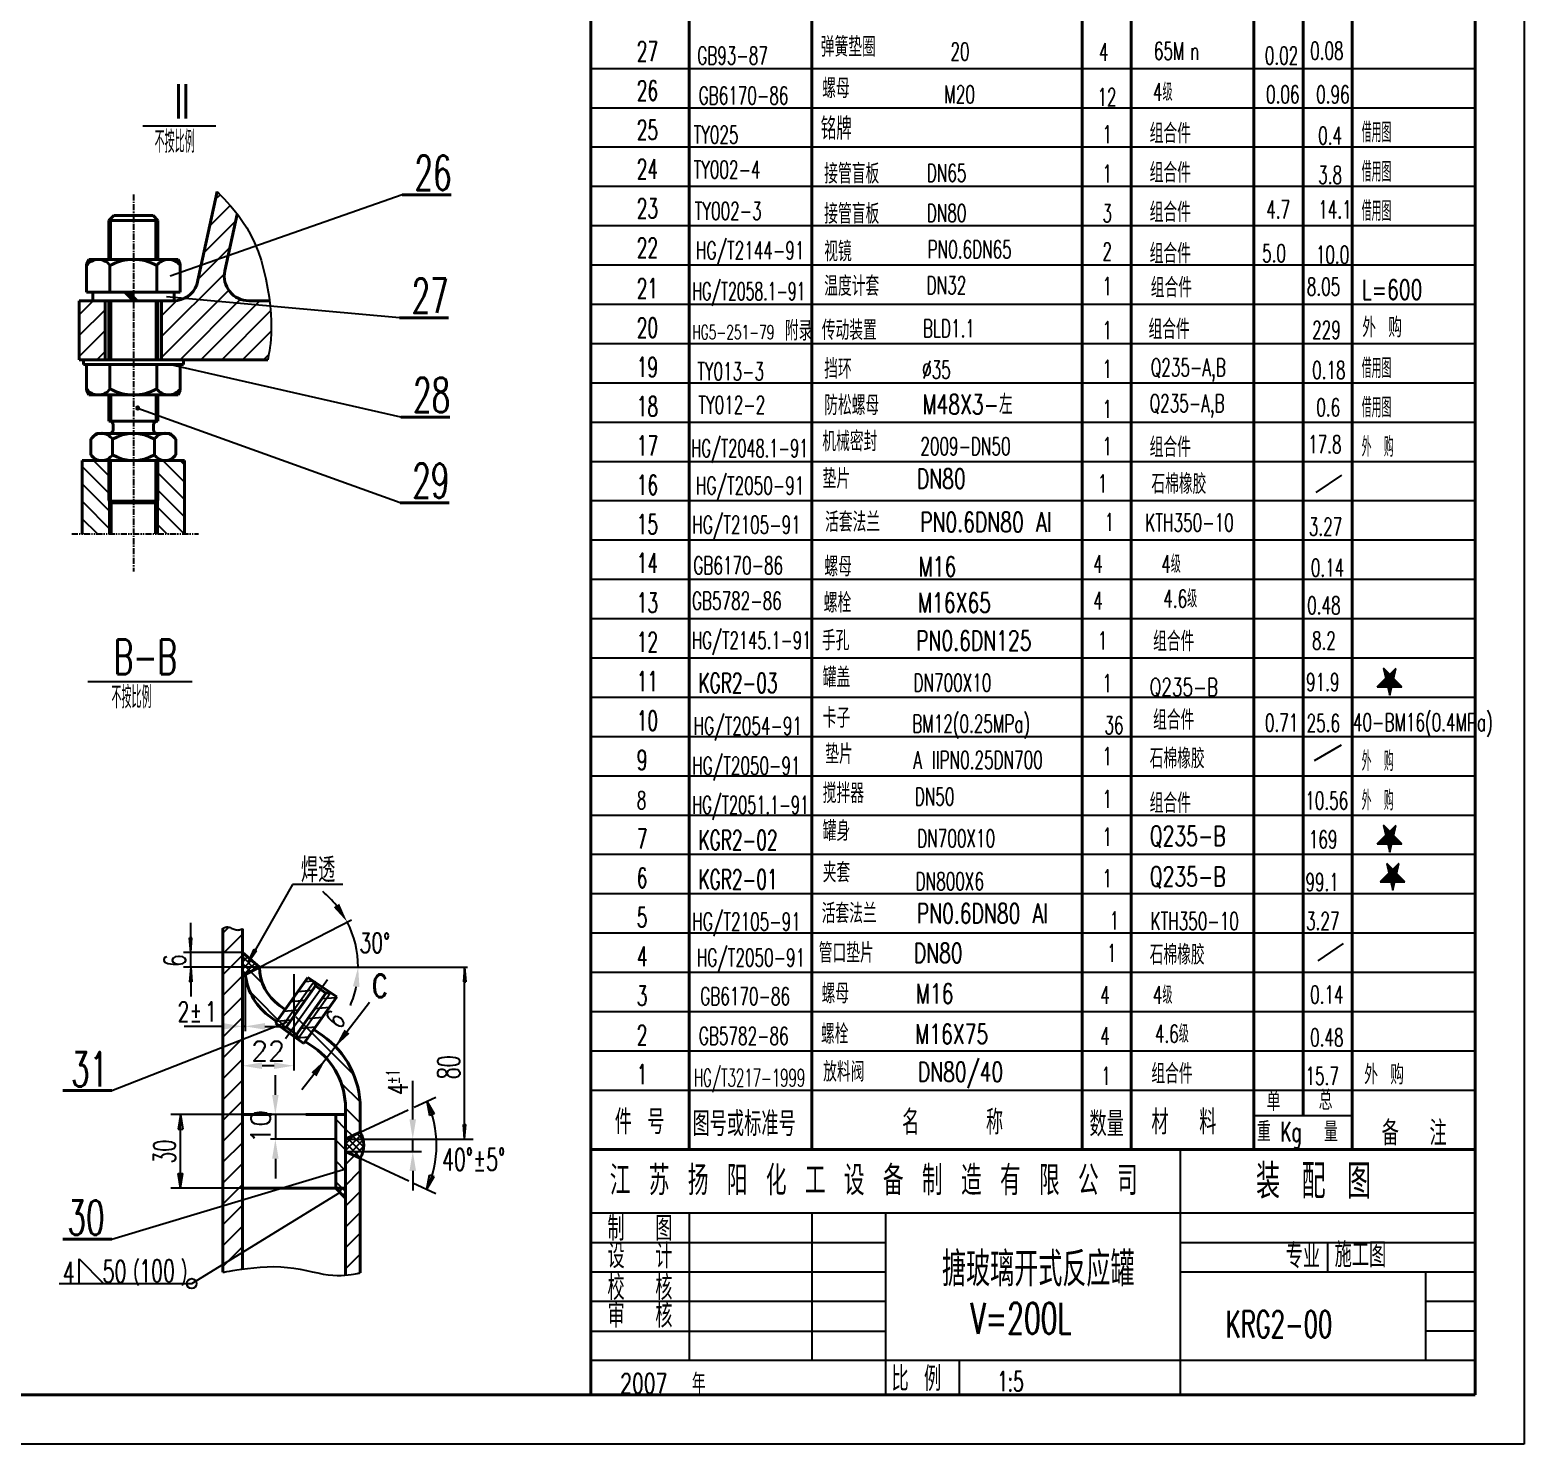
# Model space of a CAD drawing. Header units: inches. Extents: x 22 to 616, y 7 to 848.
# Drawn here: x 311.8 to 616.1, y 6.7 to 294.6 of the extents above; entities that cross this region are included whole.
import ezdxf

# ---------------------------------------------------------------- set-up
doc = ezdxf.new("R2010")
doc.units = ezdxf.units.IN
doc.header["$MEASUREMENT"] = 0
doc.linetypes.add('CENTER', pattern=[2, 1.25, -0.25, 0.25, -0.25])
doc.linetypes.add('PHANTOM', pattern=[2.5, 1.25, -0.25, 0.25, -0.25, 0.25, -0.25])
doc.layers.get('DEFPOINTS').update_dxf_attribs({"lineweight": 25})
for name, color, linetype, lineweight in [('1', 1, 'Continuous', 40), ('10', 7, 'Continuous', 25), ('16', 9, 'Continuous', 25), ('2', 3, 'CENTER', 25), ('5', 7, 'Continuous', 25)]:
    doc.layers.add(name, color=color, linetype=linetype, lineweight=lineweight)
doc.styles.add('HZ', font='txt', dxfattribs={"width": 0.5, "bigfont": 'hztxt'})
doc.styles.get("Standard").update_dxf_attribs({"font": 'txt', "bigfont": 'gbcbig.shx'})
doc.dimstyles.get("Standard").update_dxf_attribs({"dimtxt": 0.18, "dimasz": 0.18, "dimexe": 0.18, "dimexo": 0.0625, "dimgap": 0.09, "dimtad": 0, "dimtih": 1, "dimtoh": 1, "dimdec": 4, "dimzin": 0, "dimdsep": 46, "dimtxsty": 'Standard', "dimcen": 0.09, "dimadec": 0, "dimazin": 0, "dimtfac": 1, "dimtdec": 4, "dimtofl": 0, "dimtmove": 0, "dimatfit": 3, "dimfxl": 1, "dimtolj": 1, "dimtzin": 0, "dimarcsym": 0})

# ---------------------------------------------------------------- blocks, each defined once
blk = doc.blocks.new('*D64')
at = {"color": 0, "lineweight": -2}
for p, q in [((361.82, 77.82), (361.82, 81.82)), ((374.11, 73.82), (360.82, 73.82)), ((361.82, 73.82), (361.82, 68.82)), ((374.11, 68.82), (360.82, 68.82)), ((361.82, 64.82), (361.82, 60.82))]:
    blk.add_line(p, q, dxfattribs=at)
at = {"color": 0}
for points in [[(361.15, 77.82), (362.48, 77.82), (361.82, 73.82)], [(361.15, 64.82), (362.48, 64.82), (361.82, 68.82)]]:
    blk.add_solid(points, dxfattribs=at)
at = {"layer": 'DEFPOINTS', "color": 0}
for p in [(374.11, 73.82), (361.82, 68.82), (374.11, 68.82)]:
    blk.add_point(p, dxfattribs=at)
at = {"color": 0, "insert": (358.82, 71.32), "char_height": 4, "attachment_point": 5, "rotation": 90}
blk.add_mtext('\\A1;10', dxfattribs=at)
blk = doc.blocks.new('*D65')
at = {"color": 0, "lineweight": -2}
for p, q in [((355.11, 84.49), (355.11, 82.75)), ((361.56, 83.75), (359.11, 83.75)), ((365.56, 84.49), (365.56, 82.75))]:
    blk.add_line(p, q, dxfattribs=at)
at = {"color": 0}
for points in [[(359.11, 84.42), (359.11, 83.09), (355.11, 83.75)], [(361.56, 84.42), (361.56, 83.09), (365.56, 83.75)]]:
    blk.add_solid(points, dxfattribs=at)
at = {"layer": 'DEFPOINTS', "color": 0}
for p in [(355.11, 84.49), (355.11, 83.75), (365.56, 84.49)]:
    blk.add_point(p, dxfattribs=at)
at = {"color": 0, "insert": (360.33, 86.75), "char_height": 4, "attachment_point": 5}
blk.add_mtext('\\A1;22', dxfattribs=at)
blk = doc.blocks.new('*D27')
at = {"layer": '5'}
for p, q in [((-308.799163, -58.756661), (-305.966344, -55.923842)), ((-303.539117, -57.739256), (-308.799163, -62.999302)), ((-303.539117, -61.981896), (-308.799163, -67.241943)), ((-305.238422, -67.923842), (-303.539117, -66.224537))]:
    blk.add_line(p, q, dxfattribs=at)
blk = doc.blocks.new('*D25')
for p, q in [((-280.761654, -33.644345), (-280.758868, -33.647308)), ((-280.758868, -33.647308), (-280.739368, -33.66805)), ((-280.739368, -33.66805), (-280.686439, -33.724349)), ((-280.686439, -33.724349), (-280.583367, -33.833984)), ((-280.583367, -33.833984), (-280.413437, -34.014733)), ((-280.413437, -34.014733), (-280.159936, -34.284375)), ((-280.159936, -34.284375), (-279.806148, -34.660688)), ((-279.806148, -34.660688), (-279.335359, -35.161452)), ((-279.335359, -35.161452), (-278.738184, -35.801243)), ((-278.738184, -35.801243), (-278.034553, -36.581837)), ((-278.034553, -36.581837), (-277.251726, -37.501807)), ((-277.251726, -37.501807), (-276.416961, -38.559726)), ((-276.416961, -38.559726), (-275.557517, -39.754168)), ((-275.557517, -39.754168), (-274.700655, -41.083706)), ((-274.700655, -41.083706), (-273.873632, -42.546915)), ((-273.873632, -42.546915), (-273.103709, -44.142367)), ((-273.103709, -44.142367), (-272.413319, -45.862967)), ((-272.413319, -45.862967), (-271.805599, -47.678944)), ((-271.805599, -47.678944), (-271.278857, -49.554858)), ((-271.278857, -49.554858), (-270.831404, -51.455269)), ((-270.831404, -51.455269), (-270.461551, -53.344737)), ((-270.461551, -53.344737), (-270.167607, -55.187822)), ((-270.167607, -55.187822), (-269.947882, -56.949083)), ((-269.947882, -56.949083), (-269.800688, -58.593082)), ((-269.800688, -58.593082), (-269.722692, -60.090958)), ((-269.722692, -60.090958), (-269.703996, -61.440176)), ((-269.798341, -63.708818), (-269.888301, -64.636332)), ((-269.733059, -62.644781), (-269.798341, -63.708818)), ((-269.703996, -61.440176), (-269.733059, -62.644781)), ((-270.190847, -66.640188), (-270.266487, -67.063894)), ((-270.096095, -66.097972), (-270.190847, -66.640188)), ((-269.991399, -65.431368), (-270.096095, -66.097972)), ((-269.888301, -64.636332), (-269.991399, -65.431368)), ((-270.40792, -67.856149), (-270.420005, -67.923842)), ((-270.416424, -67.903785), (-270.419557, -67.921335)), ((-270.39136, -67.763385), (-270.40792, -67.856149)), ((-270.364058, -67.61045), (-270.39136, -67.763385)), ((-270.323329, -67.3823), (-270.364058, -67.61045)), ((-270.266487, -67.063894), (-270.323329, -67.3823))]:
    blk.add_line(p, q)
blk = doc.blocks.new('*D26')
at = {"layer": '5'}
for p, q in [((-281.126893, -35.327032), (-280.123254, -34.323392)), ((-282.303092, -40.745872), (-278.084096, -36.526876)), ((-283.479291, -46.164711), (-276.94442, -39.62984)), ((-284.65549, -51.583551), (-278.120619, -45.04868)), ((-292.039117, -63.209818), (-279.252616, -50.423317)), ((-292.039117, -67.452459), (-278.368703, -53.782045)), ((-292.039117, -58.967178), (-288.95748, -55.88554)), ((-288.267859, -67.923842), (-275.961018, -55.617001)), ((-284.025218, -67.923842), (-272.010754, -55.909378)), ((-279.782578, -67.923842), (-269.854196, -57.99546)), ((-275.539937, -67.923842), (-269.72001, -62.103915)), ((-271.297296, -67.923842), (-270.229356, -66.855902))]:
    blk.add_line(p, q, dxfattribs=at)

msp = doc.modelspace()

# ---------------------------------------------------------------- hatches: boundary and pattern name
h = msp.add_hatch()
h.set_pattern_fill('ANSI31', color=256, scale=20, angle=90, style=0)
h.set_pattern_definition([(135, (634.2475, 159.138), (-1.767767, -1.767767), [])])
h.paths.add_polyline_path([(322.49531, 192.02109), (327.91091, 192.02109), (327.91091, 198.83178), (327.91091, 206.97878), (326.84066, 206.97878, -0.076541177), (326.04921, 206.97878), (322.49531, 206.97878)])
h.paths.add_polyline_path([(337.91091, 198.83178), (337.91091, 192.02109), (343.32651, 192.02109), (343.32651, 206.97878), (339.77261, 206.97878, -0.076541177), (338.98117, 206.97878), (337.91091, 206.97878)])
h.paths.add_polyline_path([(327.91091, 192.02109), (328.41091, 192.02109), (328.41091, 198.33178), (327.91091, 198.83178)])
h.paths.add_polyline_path([(337.41091, 192.02109), (337.91091, 192.02109), (337.91091, 198.83178), (337.41091, 198.33178)])
h = msp.add_hatch()
h.set_pattern_fill('ANSI37', color=256, style=0)
h.set_pattern_definition([(45, (546.46842, 135.50843), (-0.08838835, 0.08838835), []), (135, (546.46842, 135.50843), (-0.08838835, -0.08838835), [])])
h.paths.add_polyline_path([(589.48142, 162.61443), (588.70262, 163.40229), (587.92647, 162.63506), (588.32271, 160.89978), (589.10039, 160.89978)])
h.paths.add_polyline_path([(587.4655, 164.65379), (587.92647, 162.63506), (588.70262, 163.40229)])
h.paths.add_polyline_path([(589.92502, 164.61064), (588.70262, 163.40229), (589.48142, 162.61443)])
h.paths.add_polyline_path([(589.48142, 162.61443), (589.10039, 160.89978), (591.17636, 160.89978)])
h.paths.add_polyline_path([(587.92647, 162.63506), (586.17101, 160.89978), (588.32271, 160.89978)])
h.paths.add_polyline_path([(589.10039, 160.89978), (588.32271, 160.89978), (588.71684, 159.1738)])
h = msp.add_hatch()
h.set_pattern_fill('ANSI37', color=256, style=0)
h.set_pattern_definition([(45, (546.46842, 103.55428), (-0.08838835, 0.08838835), []), (135, (546.46842, 103.55428), (-0.08838835, -0.08838835), [])])
h.paths.add_polyline_path([(589.48142, 130.66028), (588.70262, 131.44814), (587.92647, 130.68091), (588.32271, 128.94564), (589.10039, 128.94564)])
h.paths.add_polyline_path([(587.4655, 132.69965), (587.92647, 130.68091), (588.70262, 131.44814)])
h.paths.add_polyline_path([(589.92502, 132.6565), (588.70262, 131.44814), (589.48142, 130.66028)])
h.paths.add_polyline_path([(589.48142, 130.66028), (589.10039, 128.94564), (591.17636, 128.94564)])
h.paths.add_polyline_path([(587.92647, 130.68091), (586.17101, 128.94564), (588.32271, 128.94564)])
h.paths.add_polyline_path([(589.10039, 128.94564), (588.32271, 128.94564), (588.71684, 127.21965)])
h = msp.add_hatch()
h.set_pattern_fill('ANSI37', color=256, style=0)
h.set_pattern_definition([(45, (547.0892, 95.79842), (-0.08838835, 0.08838835), []), (135, (547.0892, 95.79842), (-0.08838835, -0.08838835), [])])
h.paths.add_polyline_path([(590.10221, 122.90442), (589.3234, 123.69228), (588.54725, 122.92505), (588.9435, 121.18977), (589.72117, 121.18977)])
h.paths.add_polyline_path([(588.08628, 124.94378), (588.54725, 122.92505), (589.3234, 123.69228)])
h.paths.add_polyline_path([(590.54581, 124.90064), (589.3234, 123.69228), (590.10221, 122.90442)])
h.paths.add_polyline_path([(590.10221, 122.90442), (589.72117, 121.18977), (591.79714, 121.18977)])
h.paths.add_polyline_path([(588.54725, 122.92505), (586.7918, 121.18977), (588.9435, 121.18977)])
h.paths.add_polyline_path([(589.72117, 121.18977), (588.9435, 121.18977), (589.33762, 119.46379)])
h = msp.add_hatch()
h.set_pattern_fill('ANSI31', color=256, scale=15, angle=140, style=0)
h.set_pattern_definition([(185, (38.9757, 192.5545), (0.163417, -1.867865), [])])
h.paths.add_polyline_path([(369.72235, 100.89105), (368.44453, 101.74249), (365.55762, 97.68291), (365.55762, 95.0346)])
h.paths.add_polyline_path([(370.01581, 100.04874), (369.78208, 100.85125), (369.72235, 100.89105), (365.55762, 95.0346), (365.55762, 93.77963)])
h.paths.add_polyline_path([(365.55762, 97.68291), (361.81637, 92.42195), (363.06714, 91.53248), (365.55762, 95.0346)])
h.paths.add_polyline_path([(363.06714, 91.53248), (363.99325, 91.57981), (365.55762, 93.77963), (365.55762, 95.0346)], flags=17)
h.paths.add_polyline_path([(373.08603, 98.64974), (373.08353, 98.6514), (372.12288, 98.55033), (366.10032, 90.0814), (366.35964, 89.19107)])
h.paths.add_polyline_path([(366.35964, 89.19107), (367.61041, 88.3016), (374.36384, 97.79829), (373.08603, 98.64974)])

# ---------------------------------------------------------------- linework, layer by layer
for p, q in [((616.06711, 847.72181), (616.06711, 6.72181)), ((606.06711, 286.72181), (426.06711, 286.72181)), ((606.06711, 278.72181), (426.06711, 278.72181)), ((606.06711, 270.72181), (426.06711, 270.72181)), ((606.06711, 270.72181), (426.06711, 270.72181)), ((606.06711, 262.72181), (426.06711, 262.72181)), ((387.6366, 261.02243), (340.42067, 244.4709)), ((328.41091, 247.89545), (328.41091, 255.81782)), ((337.41091, 247.89545), (337.41091, 255.81782)), ((606.06711, 254.72181), (426.06711, 254.72181)), ((606.06711, 246.72181), (426.06711, 246.72181)), ((606.06711, 246.72181), (426.06711, 246.72181)), ((328.41091, 239.47878), (328.41091, 227.47878)), ((337.41091, 239.47878), (337.41091, 227.47878)), ((387.06456, 236.01009), (339.68625, 240.3092)), ((606.06711, 238.72181), (426.06711, 238.72181)), ((606.06711, 230.72181), (426.06711, 230.72181)), ((387.34905, 215.81139), (339.93106, 226.60004)), ((606.06711, 222.72181), (426.06711, 222.72181)), ((328.41091, 220.31212), (328.41091, 214.97878)), ((337.41091, 220.31212), (337.41091, 214.97878)), ((387.19538, 198.36926), (333.8109, 217.5422)), ((606.06711, 214.72181), (426.06711, 214.72181)), ((606.06711, 214.72181), (426.06711, 214.72181)), ((327.91091, 206.47878), (327.91091, 206.97878)), ((328.41091, 198.33178), (328.41091, 206.97878)), ((337.41091, 198.33178), (337.41091, 206.97878)), ((337.91091, 204.47878), (337.91091, 206.47878)), ((606.06711, 206.72181), (426.06711, 206.72181)), ((578.91583, 203.97234), (573.65563, 200.46554)), ((327.91091, 198.83178), (327.91091, 192.02109)), ((327.91091, 198.83178), (337.91091, 198.83178)), ((337.91091, 198.83178), (337.91091, 192.02109)), ((606.06711, 198.72181), (426.06711, 198.72181)), ((606.06711, 190.72181), (426.06711, 190.72181)), ((606.06711, 182.72181), (426.06711, 182.72181)), ((606.06711, 174.72181), (426.06711, 174.72181)), ((606.06711, 166.72181), (426.06711, 166.72181)), ((589.92502, 164.61064), (586.17101, 160.89978)), ((591.17636, 160.89978), (587.4655, 164.65379)), ((587.4655, 164.65379), (588.71684, 159.1738)), ((588.71684, 159.1738), (589.92502, 164.61064)), ((606.06711, 158.72181), (426.06711, 158.72181)), ((586.17101, 160.89978), (591.17636, 160.89978)), ((606.06711, 150.72181), (426.06711, 150.72181)), ((578.84254, 149.00928), (573.29641, 145.84006)), ((606.06711, 142.72181), (426.06711, 142.72181)), ((606.06711, 134.72181), (426.06711, 134.72181)), ((589.92502, 132.6565), (586.17101, 128.94564)), ((587.4655, 132.69965), (588.71684, 127.21965)), ((591.17636, 128.94564), (587.4655, 132.69965)), ((588.71684, 127.21965), (589.92502, 132.6565)), ((586.17101, 128.94564), (591.17636, 128.94564)), ((606.06711, 126.72181), (426.06711, 126.72181)), ((590.54581, 124.90064), (586.7918, 121.18977)), ((588.08628, 124.94378), (589.33762, 119.46379)), ((591.79714, 121.18977), (588.08628, 124.94378)), ((589.33762, 119.46379), (590.54581, 124.90064)), ((365.30883, 120.62686), (356.27331, 104.75364)), ((375.56537, 120.62686), (365.30883, 120.62686)), ((606.06711, 118.72181), (426.06711, 118.72181)), ((586.7918, 121.18977), (591.79714, 121.18977)), ((344.59063, 106.82193), (344.59063, 112.82193)), ((344.59063, 106.82193), (344.34149, 109.81157)), ((344.83977, 109.81157), (344.34149, 109.81157)), ((344.59063, 106.82193), (344.83977, 109.81157)), ((351.10617, 110.75756), (352.31228, 111.96367)), ((351.10617, 111.71125), (351.10649, 111.71142)), ((351.10617, 106.51492), (355.10617, 110.51492)), ((351.10649, 111.71142), (351.10875, 111.71267)), ((351.10875, 111.71267), (351.11488, 111.71607)), ((351.11488, 111.71607), (351.12682, 111.72267)), ((351.12682, 111.72267), (351.14652, 111.73356)), ((351.14652, 111.73356), (351.17589, 111.74981)), ((351.17589, 111.74981), (351.21688, 111.77249)), ((351.21688, 111.77249), (351.27144, 111.80266)), ((351.27144, 111.80266), (351.34112, 111.8405)), ((351.34112, 111.8405), (351.42604, 111.88259)), ((351.42604, 111.88259), (351.52595, 111.92459)), ((351.52595, 111.92459), (351.6406, 111.96219)), ((351.6406, 111.96219), (351.76974, 111.99105)), ((351.76974, 111.99105), (351.9131, 112.00685)), ((351.9131, 112.00685), (352.07044, 112.00526)), ((352.07044, 112.00526), (352.24151, 111.98195)), ((352.24151, 111.98195), (352.42559, 111.9344)), ((352.42559, 111.9344), (352.6201, 111.86724)), ((352.6201, 111.86724), (352.82197, 111.78691)), ((352.82197, 111.78691), (353.02817, 111.69983)), ((353.02817, 111.69983), (353.23564, 111.61245)), ((353.23564, 111.61245), (353.44133, 111.53119)), ((353.44133, 111.53119), (353.64219, 111.46249)), ((353.64219, 111.46249), (353.83517, 111.41279)), ((353.83517, 111.41279), (354.01758, 111.38674)), ((354.01758, 111.38674), (354.18817, 111.38195)), ((354.18817, 111.38195), (354.34605, 111.39423)), ((354.34605, 111.39423), (354.49034, 111.41943)), ((354.49034, 111.41943), (354.62014, 111.45336)), ((354.62014, 111.45336), (354.73458, 111.49185)), ((354.73458, 111.49185), (354.83275, 111.53073)), ((354.83275, 111.53073), (354.91377, 111.56583)), ((354.91377, 111.56583), (354.97727, 111.59384)), ((354.97727, 111.59384), (355.025, 111.61489)), ((355.025, 111.61489), (355.05919, 111.62997)), ((355.05919, 111.62997), (355.08212, 111.64008)), ((355.08212, 111.64008), (355.09602, 111.64621)), ((355.09602, 111.64621), (355.10617, 111.65068)), ((355.10316, 111.64936), (355.10579, 111.65052)), ((606.06711, 110.72181), (426.06711, 110.72181)), ((355.10617, 106.82193), (343.09063, 106.82193)), ((344.59063, 103.82193), (344.59063, 106.82193)), ((355.10617, 106.27228), (355.40213, 106.56825)), ((356.27331, 104.75364), (357.53576, 107.47507)), ((356.27331, 104.75364), (357.96879, 107.22858)), ((357.53576, 107.47507), (357.96879, 107.22858)), ((579.23869, 108.63878), (574.08871, 105.07341)), ((358.60617, 103.82193), (343.09063, 103.82193)), ((344.59063, 103.82193), (344.34149, 100.8323)), ((344.59063, 103.82193), (344.59063, 97.82193)), ((344.59063, 103.82193), (344.83977, 100.8323)), ((351.10617, 102.27228), (355.10617, 106.27228)), ((357.73042, 103.37047), (355.10617, 105.99472)), ((355.10617, 104.85807), (356.16363, 105.91553)), ((355.10617, 103.44385), (356.92513, 105.26282)), ((356.79727, 102.88941), (355.10617, 104.58051)), ((355.39846, 102.32193), (357.68663, 104.61011)), ((358.00037, 103.50963), (358.44813, 103.95739)), ((358.60617, 103.82193), (400.96686, 103.82193)), ((400.3479, 103.82193), (400.09876, 100.8323)), ((400.3479, 68.82193), (400.3479, 103.82193)), ((400.3479, 103.82193), (400.59704, 100.8323)), ((344.83977, 100.8323), (344.34149, 100.8323)), ((351.10617, 98.02964), (355.10617, 102.02964)), ((355.86411, 102.40834), (355.10617, 103.16629)), ((359.21744, 100.46923), (356.79727, 102.88941)), ((369.7565, 100.93907), (363.06714, 91.53248)), ((372.43433, 101.21899), (363.88774, 89.20075)), ((365.55762, 102.37529), (365.55762, 84.48581)), ((400.09876, 100.8323), (400.59704, 100.8323)), ((606.06711, 102.72181), (426.06711, 102.72181)), ((351.10617, 93.787), (355.10617, 97.787)), ((364.02206, 91.42197), (356.67135, 98.77268)), ((373.08603, 98.64974), (366.35964, 89.19107)), ((369.86863, 82.22883), (381.00836, 96.68732)), ((606.06711, 94.72181), (426.06711, 94.72181)), ((328.5399, 78.72395), (364.25211, 92.70024)), ((351.10617, 89.54436), (355.10617, 93.54436)), ((377.79805, 81.88862), (365.95779, 93.72889)), ((351.10617, 85.30172), (355.10617, 89.30172)), ((606.06711, 86.72181), (426.06711, 86.72181)), ((351.10617, 81.05908), (355.10617, 85.05908)), ((351.10617, 76.81644), (355.10617, 80.81644)), ((379.06425, 76.37978), (375.22415, 80.21988)), ((389.79204, 72.82193), (389.79204, 80.6886)), ((351.10617, 72.5738), (355.10617, 76.5738)), ((390.0593, 75.32838), (394.46939, 77.38485)), ((392.65678, 76.53961), (394.13233, 73.92757)), ((392.65678, 76.53961), (393.20542, 73.5902)), ((606.06711, 78.72181), (426.06711, 78.72181)), ((355.10617, 73.82193), (340.50595, 73.82193)), ((342.50595, 73.82193), (342.01276, 70.86275)), ((342.50595, 58.82193), (342.50595, 73.82193)), ((342.50595, 73.82193), (342.99915, 70.86275)), ((374.10617, 73.82193), (348.06571, 73.82193)), ((379.10617, 72.09522), (376.10617, 75.09522)), ((379.10617, 70.22086), (388.86574, 74.77182)), ((394.13233, 73.92757), (393.20542, 73.5902)), ((561.06711, 73.60343), (581.06711, 73.60343)), ((342.01276, 70.86275), (342.99915, 70.86275)), ((351.10617, 68.33116), (355.10617, 72.33116)), ((376.10617, 70.85258), (374.10617, 72.85258)), ((377.49104, 69.46771), (376.10617, 70.85258)), ((400.09876, 71.81157), (400.59704, 71.81157)), ((400.3479, 68.82193), (400.09876, 71.81157)), ((400.3479, 68.82193), (400.59704, 71.81157)), ((351.10617, 64.08852), (355.10617, 68.08852)), ((376.10617, 66.60994), (374.10617, 68.60994)), ((376.10617, 66.4611), (379.36448, 69.71941)), ((376.10617, 67.87531), (377.87989, 69.64903)), ((376.10617, 68.82193), (390.79204, 68.82193)), ((376.10617, 68.02416), (379.14312, 64.9872)), ((376.52657, 69.01797), (379.57387, 65.97066)), ((376.97573, 65.91645), (379.71178, 68.6525)), ((377.49104, 69.46771), (379.80741, 67.15134)), ((377.9402, 65.46671), (379.81943, 67.34594)), ((378.45551, 69.91745), (379.70945, 68.66352)), ((389.43155, 68.82193), (402.11587, 68.82193)), ((389.79204, 66.32193), (389.79204, 68.82193)), ((376.10617, 62.3673), (374.10617, 64.3673)), ((376.64582, 66.07029), (376.10617, 66.60994)), ((376.10617, 66.32193), (391.59563, 66.32193)), ((376.10617, 66.32193), (390.79204, 66.32193)), ((376.10617, 63.63267), (377.9402, 65.46671)), ((378.90468, 65.01697), (378.90468, 65.01697)), ((379.10617, 64.92301), (389.01249, 60.30362)), ((426.06711, 66.72181), (606.06711, 66.72181)), ((546.06711, 66.72181), (546.06711, 16.72181)), ((328.5276, 48.45661), (375.68394, 62.59883)), ((342.01276, 61.78111), (342.99915, 61.78111)), ((342.50595, 58.82193), (342.01276, 61.78111)), ((342.50595, 58.82193), (342.99915, 61.78111)), ((351.10617, 59.84587), (355.10617, 63.84587)), ((376.10617, 59.39003), (379.10617, 62.39003)), ((376.10617, 61.27431), (376.10617, 51.50705)), ((389.79204, 62.32193), (389.79204, 58.32193)), ((392.65678, 58.60426), (393.20542, 61.55366)), ((392.65678, 58.60426), (394.13233, 61.21629)), ((393.20542, 61.55366), (394.13233, 61.21629)), ((355.10617, 58.82193), (340.50595, 58.82193)), ((344.77842, 39.40991), (374.95602, 57.97208)), ((351.10617, 55.60323), (355.10617, 59.60323)), ((375.4089, 58.82193), (374.10617, 60.12466)), ((374.11501, 58.81309), (374.12386, 58.82193)), ((374.82212, 58.10598), (375.53807, 58.82193)), ((376.10617, 58.12466), (375.4089, 58.82193)), ((375.52922, 57.39887), (376.10617, 57.97582)), ((376.10617, 55.14739), (379.10617, 58.14739)), ((389.82189, 59.92619), (394.46939, 57.75902)), ((351.10617, 51.36059), (355.10617, 55.36059)), ((376.10617, 50.90475), (379.10617, 53.90475)), ((606.06711, 53.72181), (426.06711, 53.72181)), ((446.06711, 53.72181), (446.06711, 23.72181)), ((471.06711, 53.72181), (471.06711, 23.72181)), ((486.06711, 53.72181), (486.06711, 16.72181)), ((351.10617, 47.11795), (355.10617, 51.11795)), ((376.10617, 46.66211), (379.10617, 49.66211)), ((351.10617, 42.87531), (355.10617, 46.87531)), ((486.06711, 47.72181), (426.06711, 47.72181)), ((606.06711, 47.72181), (546.06711, 47.72181)), ((606.06711, 47.72181), (546.06711, 47.72181)), ((576.06711, 47.72181), (576.06711, 41.72181)), ((321.85306, 44.40991), (326.85306, 39.40991)), ((321.85306, 39.40991), (321.85306, 44.40991)), ((354.76871, 42.29522), (355.10617, 42.63267)), ((356.14956, 42.48721), (357.40349, 42.63266)), ((357.40349, 42.63266), (358.7353, 42.75286)), ((358.7353, 42.75286), (360.11687, 42.83374)), ((360.11687, 42.83374), (361.52009, 42.86126)), ((361.52009, 42.86126), (362.91685, 42.82137)), ((362.91685, 42.82137), (364.28313, 42.70547)), ((364.28313, 42.70547), (365.61113, 42.52682)), ((376.10617, 42.41947), (379.10617, 45.41947)), ((351.10617, 41.70971), (351.11013, 41.71035)), ((351.11013, 41.71035), (351.13788, 41.71486)), ((351.13788, 41.71486), (351.21321, 41.72711)), ((351.21321, 41.72711), (351.3599, 41.75097)), ((351.3599, 41.75097), (351.60175, 41.7903)), ((351.60175, 41.7903), (351.96253, 41.84897)), ((351.96253, 41.84897), (352.46603, 41.93085)), ((352.46603, 41.93085), (353.13606, 42.03981)), ((353.13606, 42.03981), (353.98773, 42.17673)), ((353.98773, 42.17673), (355.0016, 42.33055)), ((355.0016, 42.33055), (356.14956, 42.48721)), ((365.61113, 42.52682), (366.89716, 42.30415)), ((366.89716, 42.30415), (368.13752, 42.05617)), ((368.13752, 42.05617), (369.32849, 41.8016)), ((369.32849, 41.8016), (370.46638, 41.55917)), ((370.46638, 41.55917), (371.54747, 41.34758)), ((371.54747, 41.34758), (372.56806, 41.18557)), ((372.56806, 41.18557), (373.5245, 41.08693)), ((373.5245, 41.08693), (374.41331, 41.04583)), ((374.41331, 41.04583), (375.23109, 41.0515)), ((375.23109, 41.0515), (375.97442, 41.09319)), ((375.97442, 41.09319), (376.63988, 41.16014)), ((376.63988, 41.16014), (377.22405, 41.24158)), ((377.22405, 41.24158), (377.72351, 41.32678)), ((377.72351, 41.32678), (378.13486, 41.40496)), ((378.13486, 41.40496), (378.45714, 41.46753)), ((378.45714, 41.46753), (378.69934, 41.51455)), ((378.69934, 41.51455), (378.87287, 41.54824)), ((378.87287, 41.54824), (378.9892, 41.57082)), ((378.9892, 41.57082), (379.05976, 41.58452)), ((379.05976, 41.58452), (379.11125, 41.59452)), ((379.096, 41.59156), (379.10934, 41.59415)), ((486.06711, 41.72181), (426.06711, 41.72181)), ((606.06711, 41.72181), (546.06711, 41.72181)), ((606.06711, 41.72181), (546.06711, 41.72181)), ((596.06711, 23.72181), (596.06711, 41.72181)), ((317.77744, 39.40991), (344.77842, 39.40991)), ((486.06711, 35.72181), (426.06711, 35.72181)), ((606.06711, 35.72181), (596.06711, 35.72181)), ((426.06711, 29.72181), (486.06711, 29.72181)), ((606.06711, 29.72181), (596.06711, 29.72181)), ((546.06711, 26.72181), (546.06711, 16.72181)), ((606.06711, 23.72181), (426.06711, 23.72181)), ((501.06711, 23.72181), (501.06711, 16.72181)), ((616.06711, 6.72181), (22.06711, 6.72181))]:
    msp.add_line(p, q)
at = {"color": 0, "linetype": 'ByBlock'}
for p, q in [((358.60617, 103.82193), (377.33059, 113.47478)), ((355.10617, 102.32193), (355.10617, 90.76605)), ((355.69649, 102.32193), (355.69649, 90.76605)), ((351.10617, 91.76605), (343.2395, 91.76605)), ((355.69649, 91.76605), (355.10617, 91.76605)), ((359.69649, 91.76605), (363.69649, 91.76605)), ((369.68178, 81.98633), (367.24049, 78.81772))]:
    msp.add_line(p, q, dxfattribs=at)
for centre, radius in [((333.8109, 217.5422), 0.25), ((344.77842, 39.40991), 1)]:
    msp.add_circle(centre, radius)
for start, end in [(38.7124806, 50.1528749), (0, 27.2720863), (337.1192114, 348.5596057)]:
    msp.add_arc((358.60617, 103.82193), 20.06612, start, end, dxfattribs=at)
msp.add_arc((373.42553, 67.57193), 21.21933, 335, 25)
for points in [[(374.8228, 116.73455), (373.70448, 116.00852), (376.44174, 113.01656)], [(377.61025, 99.9083), (378.93695, 99.7754), (378.67228, 103.82193)], [(351.10617, 92.43272), (351.10617, 91.09939), (355.10617, 91.76605)], [(359.69649, 92.43272), (359.69649, 91.09939), (355.69649, 91.76605)], [(375.86915, 91.10935), (376.92535, 90.29559), (373.95595, 87.53386)], [(369.15368, 82.39321), (370.20988, 81.57944), (372.12308, 85.15493)]]:
    msp.add_solid(points, dxfattribs=at)
for points in [[(389.12538, 72.82193), (390.45871, 72.82193), (389.79204, 68.82193)], [(389.12538, 62.32193), (390.45871, 62.32193), (389.79204, 66.32193)]]:
    msp.add_solid(points)
at = {"layer": '1'}
for p, q in [((606.06711, 822.72181), (606.06711, 16.72181)), ((426.06711, 16.72181), (426.06711, 326.72181)), ((446.06711, 66.72181), (446.06711, 326.72181)), ((471.06711, 66.72181), (471.06711, 326.72181)), ((526.06711, 66.72181), (526.06711, 326.72181)), ((536.06711, 66.72181), (536.06711, 326.72181)), ((561.06711, 66.72181), (561.06711, 326.72181)), ((571.06711, 73.60343), (571.06711, 326.72181)), ((581.06711, 66.72181), (581.06711, 326.72181)), ((345.80689, 242.7242), (349.93837, 261.75828)), ((387.6366, 261.02243), (397.6366, 261.02243)), ((328.91091, 256.81782), (327.91091, 255.81782)), ((327.91091, 255.81782), (337.91091, 255.81782)), ((327.91091, 247.89545), (327.91091, 255.81782)), ((328.91091, 256.81782), (336.91091, 256.81782)), ((336.91091, 256.81782), (337.91091, 255.81782)), ((337.91091, 247.89545), (337.91091, 255.81782)), ((351.53751, 245.55384), (354.05157, 257.13629)), ((323.82185, 247.89545), (323.38435, 246.95795)), ((323.38435, 241.22878), (323.38435, 246.95795)), ((323.82185, 247.89545), (341.99997, 247.89545)), ((328.14763, 241.22878), (328.14763, 246.64545)), ((337.67419, 241.22878), (337.67419, 246.64545)), ((341.99997, 247.89545), (342.43747, 246.95795)), ((342.43747, 241.22878), (342.43747, 246.95795)), ((323.38435, 241.22878), (342.43747, 241.22878)), ((324.63435, 241.22878), (324.63435, 239.47878)), ((332.91091, 239.47878), (331.16091, 241.22878)), ((331.96426, 241.22878), (333.71426, 239.47878)), ((341.18747, 241.22878), (341.18747, 239.47878)), ((341.12485, 239.47878), (321.90086, 239.47878)), ((321.90086, 227.47878), (321.90086, 239.47878)), ((327.16091, 227.47878), (327.16091, 239.47878)), ((327.91091, 239.47878), (327.91091, 227.47878)), ((337.91091, 239.47878), (337.91091, 227.47878)), ((338.66091, 227.47878), (338.66091, 239.47878)), ((356.42373, 239.49325), (360.62244, 239.49325)), ((387.06456, 236.01009), (397.06456, 236.01009)), ((327.91091, 227.47878), (321.90086, 227.47878)), ((322.72414, 227.47878), (322.72414, 226.47878)), ((322.72414, 226.47878), (343.10997, 226.47878)), ((323.38435, 221.24962), (323.38435, 226.47878)), ((327.91091, 227.47878), (360.28002, 227.47878)), ((328.14763, 221.56212), (328.14763, 226.47878)), ((337.67419, 221.56212), (337.67419, 226.47878)), ((342.43747, 221.24962), (342.43747, 226.47878)), ((343.10997, 227.47878), (343.10997, 226.47878)), ((323.82185, 220.31212), (323.38435, 221.24962)), ((341.99997, 220.31212), (323.82185, 220.31212)), ((327.91091, 220.31212), (327.91091, 214.97878)), ((337.91091, 220.31212), (337.91091, 214.97878)), ((341.99997, 220.31212), (342.43747, 221.24962)), ((327.91091, 214.97878), (337.76091, 214.97878)), ((328.81091, 213.22878), (328.81091, 214.22878)), ((337.01091, 213.22878), (337.01091, 214.22878)), ((337.76091, 214.97878), (337.91091, 214.97878)), ((387.34905, 215.81139), (397.34905, 215.81139)), ((325.41979, 212.47878), (324.26091, 211.3199)), ((324.26091, 211.3199), (324.26091, 208.13766)), ((337.76091, 212.47878), (325.41979, 212.47878)), ((328.62896, 211.29201), (328.62896, 208.13766)), ((337.19286, 211.29201), (337.19286, 208.13766)), ((337.76091, 212.47878), (340.40203, 212.47878)), ((340.40203, 212.47878), (341.56091, 211.3199)), ((341.56091, 211.3199), (341.56091, 208.13766)), ((322.49531, 206.97878), (322.49531, 192.02109)), ((322.49531, 206.97878), (343.32651, 206.97878)), ((325.41979, 206.97878), (324.26091, 208.13766)), ((327.91091, 198.83178), (327.91091, 206.97878)), ((337.76091, 206.97878), (340.40203, 206.97878)), ((337.91091, 198.83178), (337.91091, 206.97878)), ((340.40203, 206.97878), (341.56091, 208.13766)), ((343.32651, 206.97878), (343.32651, 192.02109)), ((327.91091, 198.83178), (328.41091, 198.33178)), ((328.41091, 198.33178), (328.41091, 192.02109)), ((328.41091, 198.33178), (337.41091, 198.33178)), ((337.91091, 198.83178), (337.41091, 198.33178)), ((337.41091, 198.33178), (337.41091, 192.02109)), ((387.19538, 198.36926), (397.19538, 198.36926)), ((351.10617, 111.71125), (351.10617, 41.70971)), ((355.10617, 111.65068), (355.10617, 42.34482)), ((355.10617, 106.82193), (358.60617, 103.82193)), ((355.69649, 102.32193), (358.60617, 103.82193)), ((355.69649, 102.32193), (355.10617, 102.32193)), ((368.44453, 101.74249), (361.81637, 92.42195)), ((368.44453, 101.74249), (374.36384, 97.79829)), ((370.01581, 100.04874), (369.7565, 100.93907)), ((370.01581, 100.04874), (363.99325, 91.57981)), ((372.12288, 98.55033), (366.10032, 90.0814)), ((374.36384, 97.79829), (367.61041, 88.3016)), ((370.01581, 100.04874), (372.12288, 98.55033)), ((372.12288, 98.55033), (373.08751, 98.65182)), ((363.8135, 95.23033), (362.65719, 96.03999)), ((362.07485, 92.78543), (360.93646, 93.58253)), ((361.81637, 92.42195), (367.61041, 88.3016)), ((363.99325, 91.57981), (363.06714, 91.53248)), ((363.99325, 91.57981), (366.10032, 90.0814)), ((366.10032, 90.0814), (366.35964, 89.19107)), ((369.70981, 87.43937), (367.89895, 88.70735)), ((371.43054, 89.89682), (369.63761, 91.15225)), ((318.5399, 78.72395), (328.5399, 78.72395)), ((361.0518, 73.82193), (355.10617, 73.82193)), ((376.10617, 73.82193), (368.0518, 73.82193)), ((374.10617, 58.82193), (374.10617, 73.82193)), ((376.10617, 68.82193), (376.10617, 75.15208)), ((379.10617, 70.22086), (379.10617, 75.15208)), ((376.10617, 68.82193), (379.10617, 70.22086)), ((376.10617, 41.10644), (376.10617, 68.82193)), ((376.10617, 66.32193), (379.10617, 64.92301)), ((379.10617, 41.59353), (379.10617, 64.92301)), ((606.06711, 66.72181), (426.06711, 66.72181)), ((374.10617, 58.82193), (355.10617, 58.82193)), ((376.10617, 58.82193), (368.0518, 58.82193)), ((374.10617, 58.82193), (376.10617, 56.82193)), ((318.5276, 48.45661), (328.5276, 48.45661)), ((606.06711, 16.72181), (32.06711, 16.72181)), ((606.06711, 16.72181), (426.06711, 16.72181))]:
    msp.add_line(p, q, dxfattribs=at)
for centre, radius, start, end in [((325.76599, 245.00157), 2.89388, 34.614666, 145.385334), ((332.91091, 238.19492), 9.70053, 60.591514, 119.408486), ((340.05583, 245.00157), 2.89388, 34.614666, 145.385334), ((356.42373, 244.49325), 5, 167.7535, 270), ((341.12485, 244.47878), 5, 270, 339.456638), ((325.76599, 223.206), 2.89388, 214.614666, 325.385334), ((332.91091, 230.01265), 9.70053, 240.591514, 299.408486), ((340.05583, 223.206), 2.89388, 214.614666, 325.385334), ((328.06091, 214.22878), 0.75, 0, 90), ((328.06091, 213.22878), 0.75, 270, 0), ((337.76091, 214.22878), 0.75, 90, 180), ((337.76091, 213.22878), 0.75, 180, 270), ((326.4361, 209.92254), 2.58536, 31.985467, 147.282817), ((332.91091, 204.16061), 8.31817, 59.01785, 120.98215), ((339.38572, 209.92254), 2.58536, 32.717183, 148.014533), ((326.44493, 209.54866), 2.60017, 212.864698, 327.135302), ((332.91091, 215.46893), 8.49015, 239.712195, 300.287805), ((339.37689, 209.54866), 2.60017, 212.864698, 327.135302), ((368.10617, 103.82193), 9.5, 180, 235), ((368.10617, 103.82193), 12.5, 186.892103, 235), ((361.10617, 75.15208), 18, 0, 55), ((361.10617, 75.15208), 15, 0, 55), ((374.57983, 67.57193), 5.24447, 329.662766, 30.337234)]:
    msp.add_arc(centre, radius, start, end, dxfattribs=at)
at = {"layer": '16', "linetype": 'PHANTOM'}
msp.add_line((320.3529, 192.02109), (346.19955, 192.02109), dxfattribs=at)
at = {"layer": '2'}
msp.add_line((332.91091, 261.14659), (332.91091, 184.39683), dxfattribs=at)
at = {"layer": '5'}
for p, q in [((334.86033, 275.06886), (349.67551, 275.06886)), ((323.65081, 161.98453), (344.85922, 161.98453))]:
    msp.add_line(p, q, dxfattribs=at)
msp.add_circle((333.80783, 217.78292), 0.25, dxfattribs=at)
at = {"layer": 'DEFPOINTS', "color": 0, "linetype": 'ByBlock'}
for p in [(377.67045, 110.08309), (358.60617, 103.82193), (358.60617, 103.82193), (355.10617, 102.32193), (355.69649, 102.32193), (355.69649, 102.32193), (355.69649, 91.76605)]:
    msp.add_point(p, dxfattribs=at)

# ---------------------------------------------------------------- block references
msp.add_blockref('*D27', (630.70003, 295.40263))
at = {"layer": '5'}
for name in ['*D25', '*D26']:
    msp.add_blockref(name, (630.70003, 295.40263), dxfattribs=at)

# ---------------------------------------------------------------- texts
for s, height, width, p in [('27', 4, 0.63, (435.40823, 288.28209)), ('65M', 3.6, 0.63, (540.69799, 288.52951)), ('0.08', 3.6, 0.63, (572.49597, 288.56544)), ('GB93-87', 3.6, 0.63, (447.71328, 287.58208)), ('20', 3.6, 0.63, (499.27058, 288.42444)), ('4', 3.6, 0.63, (529.5098, 288.33752)), ('n', 3.6, 0.63, (548.09459, 288.52951)), ('0.02', 3.6, 0.63, (563.26582, 287.60014)), ('26', 4, 0.63, (435.40823, 280.28209)), ('GB6170-86', 3.6, 0.63, (448.00269, 279.46832)), ('M20', 3.6, 0.63, (498.03419, 279.70211)), ('4级', 3.6, 0.63, (540.50813, 280.1772)), ('0.06', 3.6, 0.63, (563.53244, 279.69911)), ('0.96', 3.6, 0.63, (573.73326, 279.67641)), ('12', 3.6, 0.63, (529.19068, 279.15499)), ('不按比例', 4.5, 0.63, (337.22983, 269.60155)), ('25', 4, 0.63, (435.40823, 272.28209)), ('TY025', 3.6, 0.63, (446.97772, 271.46597)), ('1', 3.6, 0.63, (530.21286, 271.5423)), ('0.4', 3.6, 0.63, (574.1457, 271.30992)), ('借用图', 4, 0.7, (582.99414, 271.74792)), ('24', 4, 0.63, (435.40823, 264.28209)), ('TY002-4', 3.6, 0.63, (446.97772, 264.3857)), ('借用图', 4, 0.7, (582.99414, 263.74792)), ('DN65', 3.6, 0.63, (494.45682, 263.71279)), ('1', 3.6, 0.63, (530.21286, 263.5423)), ('3.8', 3.6, 0.63, (574.1457, 263.30992)), ('23', 4, 0.63, (435.40823, 256.28209)), ('TY002-3', 3.6, 0.63, (447.22291, 255.96629)), ('DN80', 3.6, 0.63, (494.45682, 255.54309)), ('3', 3.6, 0.63, (530.21286, 255.48813)), ('4.7', 3.6, 0.63, (563.56292, 256.26057)), ('14.1', 3.6, 0.63, (574.1457, 256.26057)), ('借用图', 4, 0.7, (582.99414, 255.74792)), ('22', 4, 0.63, (435.40823, 248.28209)), ('HG/T2144-91', 3.6, 0.63, (447.46809, 247.93516)), (' PN0.6DN65', 3.6, 0.63, (492.61427, 248.1258)), ('2', 3.6, 0.63, (530.21286, 247.70727)), ('5.0', 3.6, 0.63, (562.71993, 247.36496)), ('10.0', 3.6, 0.63, (573.66113, 247.06379)), ('21', 4, 0.63, (435.40823, 239.99288)), ('HG/T2058.1-91', 3.6, 0.58, (446.74097, 239.61893)), ('DN32', 3.6, 0.63, (494.43727, 240.8249)), ('1', 3.6, 0.63, (530.21286, 240.65441)), ('8.05', 3.6, 0.63, (571.82734, 240.57784)), ('L=600', 4, 0.7, (582.99414, 239.74792)), ('20', 4, 0.63, (435.40823, 231.99288)), ('HG5-251-79', 2.88, 0.63, (446.69529, 231.64347)), ('BLD1.1', 3.6, 0.63, (493.65942, 232.04783)), ('1', 3.6, 0.63, (530.21286, 231.67063)), ('229', 3.6, 0.63, (572.9084, 231.74033)), ('19', 4, 0.63, (435.40823, 223.99288)), ('TY013-3', 3.6, 0.63, (447.71328, 223.29263)), ('%%C35', 3.6, 0.63, (493.50611, 223.63489)), ('1', 3.6, 0.63, (530.21286, 223.80538)), ('Q235-A,B', 3.6, 0.63, (540.07072, 224.12186)), ('0.18', 3.6, 0.63, (572.9084, 223.55785)), ('借用图', 4, 0.7, (582.99414, 223.74792)), ('18', 4, 0.63, (435.40823, 215.99288)), ('TY012-2', 3.6, 0.63, (447.95847, 216.48622)), ('1', 3.6, 0.63, (530.21286, 215.6225)), ('Q235-A,B', 3.6, 0.63, (539.82553, 216.82507)), ('0.6', 3.6, 0.63, (573.76121, 215.95941)), ('借用图', 4, 0.7, (582.99414, 215.74792)), ('17', 4, 0.63, (435.40823, 207.99288)), ('HG/T2048.1-91', 3.6, 0.6, (446.53484, 207.66614)), ('2009-DN50', 3.6, 0.63, (493.14283, 208.06515)), ('1', 3.6, 0.63, (530.21286, 208.06515)), ('17.8', 3.6, 0.63, (572.08353, 208.4721)), ('外 购', 4, 0.7, (582.99414, 207.74792)), ('16', 4, 0.63, (435.40823, 199.99288)), ('HG/T2050-91', 3.6, 0.63, (447.45049, 200.06716)), ('1', 3.6, 0.63, (529.26449, 200.46554)), ('15', 4, 0.63, (435.40823, 191.99288)), ('HG/T2105-91', 3.6, 0.63, (446.71894, 192.07894)), ('1', 3.6, 0.63, (530.64651, 192.63086)), ('KTH350-10', 3.6, 0.63, (538.95911, 192.51673)), ('3.27', 3.6, 0.63, (572.23964, 191.66477)), ('14', 4, 0.63, (435.40823, 184.0707)), ('GB6170-86', 3.6, 0.63, (446.92018, 183.8091)), ('4', 3.6, 0.63, (528.36411, 184.08506)), ('4级', 3.6, 0.63, (542.19181, 184.08005)), ('0.14', 3.6, 0.63, (572.64865, 183.33038)), ('13', 4, 0.63, (435.40823, 175.99288)), ('GB5782-86', 3.6, 0.63, (446.64422, 176.59892)), ('4', 3.6, 0.63, (528.36411, 176.59892)), ('4.6级', 3.6, 0.63, (542.60425, 177.03048)), ('0.48', 3.6, 0.63, (571.90223, 175.64891)), ('12', 4, 0.63, (435.40823, 167.99288)), ('HG/T2145.1-91', 3.5, 0.63, (446.64422, 168.59892)), ('1', 3.6, 0.63, (529.26449, 168.50396)), ('8.2', 3.6, 0.63, (572.86922, 168.50396)), ('不按比例', 4.5, 0.63, (328.44037, 156.51722)), ('11', 4, 0.63, (435.40823, 159.99288)), ('KGR2-03', 4, 0.63, (447.96306, 159.69206)), ('DN700X10', 3.6, 0.63, (491.75332, 159.90989)), ('1', 3.6, 0.63, (530.21286, 159.81977)), ('91.9', 3.6, 0.63, (571.6711, 160.04232)), ('10', 4, 0.63, (435.40823, 151.99288)), ('HG/T2054-91', 3.6, 0.63, (446.97522, 151.14191)), ('BM12(0.25MPa)', 3.6, 0.63, (491.49573, 151.56373)), ('0.71', 3.6, 0.63, (563.29085, 151.78234)), ('25.6', 3.6, 0.63, (571.77723, 151.71722)), ('40-BM16(0.4MPa)', 3.6, 0.63, (581.21465, 151.87644)), ('36', 3.6, 0.63, (530.61811, 151.27967)), ('9', 4, 0.63, (435.40823, 143.99288)), ('HG/T2050-91', 3.6, 0.63, (446.69231, 143.03423)), ('   A IIPN0.25DN700', 3.6, 0.63, (485.14836, 144.19348)), ('1', 3.6, 0.63, (530.21286, 144.97055)), ('外 购', 4, 0.7, (582.99414, 143.74792)), ('DN50', 3.6, 0.63, (492.00476, 136.73201)), ('外 购', 4, 0.7, (582.99414, 135.74792)), ('8', 3.6, 0.63, (435.40823, 135.99288)), ('HG/T2051.1-91', 3.6, 0.6, (446.69231, 135.03423)), ('1', 3.6, 0.63, (530.21286, 136.22055)), ('10.56', 3.6, 0.63, (571.50568, 135.93011)), ('7', 4, 0.63, (435.40823, 127.99288)), ('KGR2-02', 4, 0.63, (447.96306, 127.69206)), ('DN700X10', 3.6, 0.63, (492.52628, 128.24223)), ('1', 3.6, 0.63, (530.21286, 128.54896)), ('169', 3.6, 0.63, (572.22762, 128.03656)), ('6', 4, 0.63, (435.40823, 119.99288)), ('KGR2-01', 4, 0.63, (447.96306, 119.69206)), ('DN800X6', 3.6, 0.63, (492.19288, 119.5146)), ('1', 3.6, 0.63, (530.21286, 120.07668)), ('99.1', 3.6, 0.63, (571.55155, 119.33352)), ('5', 4, 0.63, (435.40823, 111.99288)), ('HG/T2105-91', 3.6, 0.63, (446.72427, 111.29548)), ('1', 3.6, 0.63, (531.69855, 111.49884)), ('KTH350-10', 3.6, 0.63, (540.01115, 111.38471)), ('3.27', 3.6, 0.63, (571.6711, 111.38471)), ('30%%D', 4, 0.7, (378.95238, 106.76269)), ('4', 4, 0.63, (435.40823, 103.99288)), ('HG/T2050-91', 3.6, 0.63, (447.61581, 103.95337)), ('1', 3.6, 0.63, (531.14663, 104.8758)), ('3', 4, 0.63, (435.40823, 95.99288)), ('GB6170-86', 3.6, 0.63, (448.3229, 96.09502)), ('4', 3.6, 0.63, (529.76683, 96.37098)), ('4级', 3.6, 0.63, (540.48315, 96.36598)), ('0.14', 3.6, 0.63, (572.49597, 96.44158)), ('2', 4, 0.63, (435.40823, 87.99288)), ('GB5782-86', 3.6, 0.63, (448.04694, 88.02176)), ('4', 3.6, 0.63, (529.76683, 88.02176)), ('4.6级', 3.6, 0.63, (540.89558, 88.45331)), ('0.48', 3.6, 0.63, (572.49597, 87.70405)), ('1', 4, 0.63, (435.40823, 79.99288)), ('HG/T3217-1999', 3.6, 0.55, (447.03025, 79.50492)), ('1', 3.6, 0.63, (529.96585, 79.8754)), ('15.7', 3.6, 0.63, (571.55155, 79.8754)), ('Kg', 4, 0.63, (566.42559, 68.31359)), ('40%%d%%P5%%d', 4.5, 0.63, (395.74077, 62.4302)), ('4', 4.5, 0.63, (318.50794, 39.33565)), ('50', 4.5, 0.63, (326.64191, 39.61369)), ('(', 3.6, 0.63, (332.85723, 40.22503)), ('100', 4.5, 0.63, (334.07992, 39.71558)), (')', 3.6, 0.63, (342.53682, 40.22503)), ('V=200L', 6.3, 0.63, (503.35705, 29.20309)), ('1:5', 4, 0.63, (508.77906, 17.48042))]:
    msp.add_text(s, height=height, dxfattribs=dict(width=width)).set_placement(p)
at = {"style": 'HZ', "width": 0.7}
for s, height, p in [('弹簧垫圈', 4, (472.87033, 289.16987)), ('螺母', 4, (473.15973, 280.73666)), ('铭牌', 4.5, (472.87033, 272.28773)), ('组合件', 4, (539.82553, 271.5423)), ('接管盲板', 4, (473.57144, 263.34499)), ('组合件', 4, (539.82553, 263.5423)), ('接管盲板', 4, (473.57144, 255.17529)), ('组合件', 4, (539.82553, 255.48813)), ('视镜 ', 4, (473.57144, 247.50996)), ('组合件', 4, (539.82553, 247.08668)), ('温度计套', 4, (473.57144, 240.4571)), ('组合件', 4, (540.05667, 240.15968)), ('附录', 4, (465.55809, 231.38032)), ('传动装置', 4, (473.07053, 231.47332)), ('组合件', 4, (539.59439, 231.68021)), ('外 购', 4, (583.12214, 232.0518)), ('挡环', 4, (473.57144, 223.60807)), ('防松螺母', 4, (473.57144, 216.19122)), ('M48X3-左', 4, (493.54887, 216.38854)), ('机械密封', 4, (473.1766, 208.85439)), ('组合件', 4, (539.82553, 207.66614)), ('垫片     DN80', 4, (473.25325, 201.25478)), ('石棉橡胶', 4, (540.17621, 200.17943)), ('活套法兰   PN0.6DN80 AI', 4, (473.74182, 192.42122)), ('螺母     M16', 4, (473.60991, 183.37242)), ('螺栓     M16X65', 4, (473.47433, 176.00119)), ('手孔     PN0.6DN125', 4, (473.08987, 168.30664)), ('组合件', 4, (540.52689, 168.14013)), ('罐盖', 4, (473.26096, 160.80633)), ('Q235-B', 3.6, (539.82553, 159.02176)), ('卡子', 4, (473.26096, 152.55028)), ('组合件', 4, (540.52689, 152.14013)), ('垫片', 4, (473.77952, 145.18003)), ('石棉橡胶', 4, (539.82553, 144.29558)), ('搅拌器', 4, (473.26096, 137.2071)), ('组合件', 4, (539.82553, 135.20631)), ('罐身', 4, (473.26096, 129.53551)), ('Q235-B', 4, (539.82553, 128.54896)), ('焊透', 5, (367.01825, 121.11526)), ('夹套', 4, (473.26096, 121.06324)), ('Q235-B', 4, (539.82553, 120.27693)), ('活套法兰   PN0.6DN80 AI', 4, (473.0553, 112.7594)), ('管口垫片   DN80', 4, (472.45548, 104.70608)), ('石棉橡胶', 4, (539.82553, 104.34607)), ('螺母     M16', 4, (473.03842, 96.44759)), ('螺栓     M16X75', 4, (472.90284, 88.21327)), ('放料阀    DN80/40', 4, (473.3533, 80.51127)), ('组合件', 4, (540.17621, 80.12453)), ('外 购', 4, (583.52342, 79.93537)), ('总', 4, (574.24844, 74.72342)), ('单', 4, (563.65952, 74.49942)), ('件 号', 5, (430.92132, 69.81492)), ('图号或标准号', 5, (446.75812, 69.42559)), ('名    称', 5, (489.42465, 69.73948)), ('数量', 5, (527.58522, 69.38301)), ('材  料', 5, (540.18191, 69.75666)), ('备  注', 5, (587.07452, 67.52599)), ('重    量', 4, (561.67841, 68.31359)), ('装 配 图', 7, (561.48244, 56.7194)), ('制  图', 5, (429.43614, 48.1249)), ('设  计', 5, (429.43614, 42.52014)), ('搪玻璃开式反应罐', 7, (497.54656, 38.8305)), ('专业', 5, (567.53573, 42.52014)), ('校  核', 5, (429.43614, 36.05311)), ('审  核', 5, (429.43614, 30.44835)), ('2007  年', 4, (432.02551, 17.08315)), ('比 例', 5, (487.26534, 17.51429))]:
    msp.add_text(s, height=height, dxfattribs=at).set_placement(p)
for s, height, width, p in [('6', 4.5, 0.63, (343.59063, 103.95475)), ('80', 4.5, 0.63, (399.3479, 81.01114)), ('%%P1', 2.7, 0.63, (387.10485, 79.98202)), ('4', 4, 0.7, (388.79204, 77.82193)), ('30', 4.5, 0.63, (341.50595, 63.82193))]:
    msp.add_text(s, height=height, rotation=90, dxfattribs=dict(width=width)).set_placement(p)
at = {"color": 0, "width": 0.7}
for s, p in [('2%%P', (341.90617, 92.76605)), ('1', (347.50617, 92.76605))]:
    msp.add_text(s, height=4, dxfattribs=at).set_placement(p)
msp.add_text('6', height=4, rotation=52.3870837, dxfattribs=at).set_placement((374.86199, 91.02056))
at = {"layer": '1', "width": 0.63}
for s, p in [('II', (341.3351, 276.58406)), ('26', (390.1366, 262.02243)), ('27', (389.56456, 237.01009)), ('28', (389.84905, 216.81139)), ('29', (389.69538, 199.36926)), ('B-B', (328.91554, 163.49973)), ('c', (381.41576, 97.67888)), ('31', (320.21311, 79.51749)), ('30', (319.49163, 49.32465))]:
    msp.add_text(s, height=7, dxfattribs=at).set_placement(p)
at = {"layer": '1', "style": 'HZ', "width": 0.7}
msp.add_text('江 苏 扬 阳 化 工 设 备 制 造 有 限 公 司 ', height=6, dxfattribs=at).set_placement((429.91367, 57.39308))
at = {"layer": '10', "style": 'HZ', "width": 0.7}
msp.add_text('施工图', height=5, dxfattribs=at).set_placement((577.49417, 42.74159))
at = {"layer": '10', "width": 0.63}
msp.add_text('KRG2-00', height=5.4, dxfattribs=at).set_placement((555.26989, 28.42079))

# ---------------------------------------------------------------- dimensions: what is measured, and where the dimension line sits
dim = msp.add_linear_dim(base=(355.10617, 83.75494), p1=(365.55762, 84.48581), p2=(355.10617, 84.48581), text='22', dimstyle='Standard', override={"dimtxt": 4, "dimasz": 4, "dimexe": 1, "dimexo": 0, "dimgap": 1, "dimtad": 1, "dimtih": 0, "dimtoh": 0, "dimtofl": 1, "dimatfit": 0})
dim.commit()
dim.dimension.update_dxf_attribs({"geometry": '*D65', "text_midpoint": (360.33189, 83.75494), "dimtype": 160})
dim = msp.add_linear_dim(base=(361.8154, 68.82193), p1=(374.10617, 73.82193), p2=(374.10617, 68.82193), angle=90, text='10', dimstyle='Standard', override={"dimtxt": 4, "dimasz": 4, "dimexe": 1, "dimexo": 0, "dimgap": 1, "dimtad": 1, "dimtih": 0, "dimtoh": 0, "dimtofl": 1, "dimatfit": 0})
dim.commit()
dim.dimension.update_dxf_attribs({"geometry": '*D64', "text_midpoint": (361.8154, 71.32193), "dimtype": 160})

doc.saveas('drawing.dxf')
